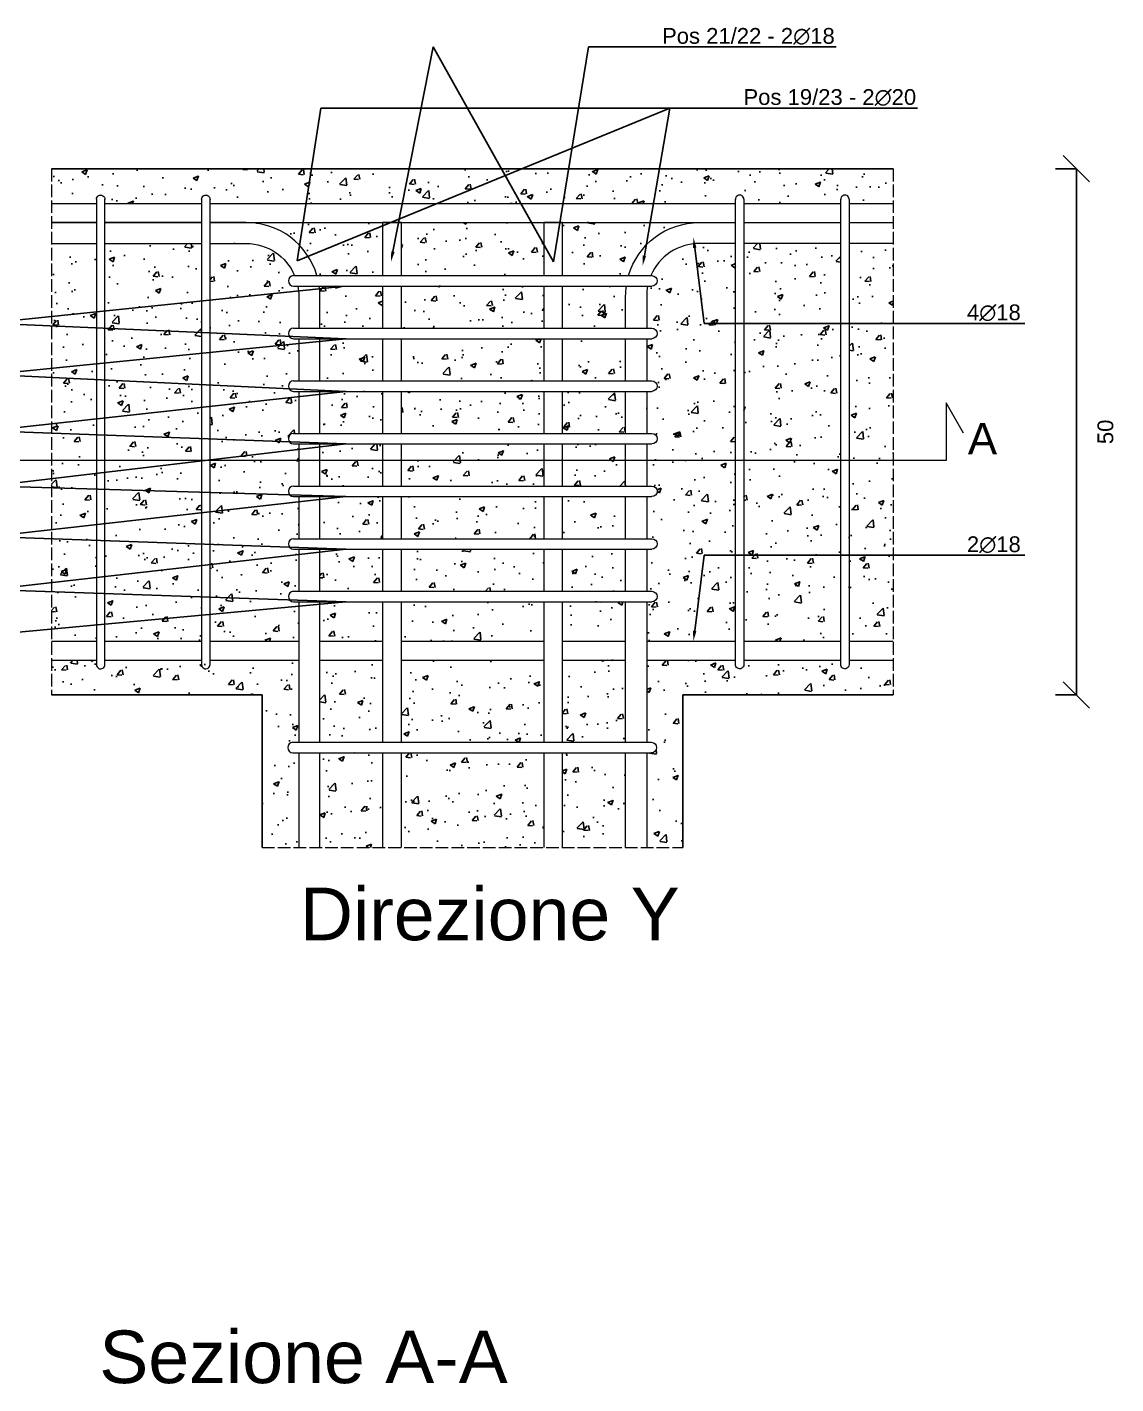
# Model space of a CAD drawing. Header units: millimetres. Extents: x -455371 to 117772, y -78417 to 116564.
# Drawn here: x -236752 to -235717, y 115198 to 116487 of the extents above; entities that cross this region are included whole.
import ezdxf
from ezdxf import colors
from ezdxf.entities.mleader import LeaderData, LeaderLine
from ezdxf.math import Vec2, Vec3

# ---------------------------------------------------------------- set-up
doc = ezdxf.new("R2010")
doc.units = ezdxf.units.MM
doc.linetypes.add('ACAD_ISO02W100', pattern=[15, 12, -3])
doc.layers.get('0').update_dxf_attribs({"color": 255})
for name, color, linetype, lineweight in [('armature', 5, 'Continuous', 18), ('Cls', 7, 'Continuous', 25), ('quote', 5, 'Continuous', 15), ('RETINO ARMATURE', 253, 'Continuous', 15), ('Scritte', 7, 'Continuous', 15), ('staffe', 10, 'Continuous', 15), ('tratteggio 1 a 50', 230, 'ACAD_ISO02W100', 15)]:
    doc.layers.add(name, color=color, linetype=linetype, lineweight=lineweight)
doc.layers.add('RETINI', color=253, linetype='Continuous')
doc.styles.get("Standard").update_dxf_attribs({"font": 'arial.ttf'})
doc.dimstyles.new('scala 1 a 10', dxfattribs={"dimtxt": 15, "dimasz": 25, "dimexe": 0.183, "dimexo": 0.1, "dimgap": 20, "dimtad": 2, "dimdec": 0, "dimlfac": 0.1, "dimzin": 0, "dimdsep": 46, "dimtxsty": 'Standard', "dimblk": 'OBLIQUE', "dimcen": -25, "dimadec": 0, "dimazin": 0, "dimtfac": 1, "dimtdec": 0, "dimtofl": 0, "dimtmove": 0, "dimatfit": 3, "dimfxl": 20, "dimfxlon": 1, "dimtolj": 1, "dimtzin": 0, "dimarcsym": 0})
pattern_1 = [(50, (95813.63, 0), (52.833554, -4.622335), [5.5245, -60.7695]), (355, (95813.63, 0), (-10.220592, 55.406485), [4.4196, -48.6157694]), (100.451445, (95818.035, -0.385), (42.612962, 50.784148), [4.6951026, -51.646171]), (46.1842, (95813.63, 14.73), (78.612922, -12.192275), [8.28675, -91.15425]), (96.635558, (95820.18, 13.716), (68.847199, 71.753576), [7.042657, -77.469326]), (351.18415, (95813.63, 14.73), (68.847199, 71.753576), [6.62939, -72.923322]), (21, (95821, 11.05), (43.9681735, -29.6569075), [5.5245, -60.7695]), (326, (95821, 11.05), (17.922588, 53.41451), [4.4196, -48.6156]), (71.451445, (95824.66, 8.58), (61.8907616, 23.757603), [4.6951026, -51.646082]), (37.5, (95813.632, 0), (0.8956949, 24.5209613), [0, -48.02632, 0, -49.3522, 0, -48.79975]), (7.5, (95813.632, 0), (19.3777021, 29.0523667), [0, -28.13812, 0, -46.92142, 0, -18.59915]), (327.5, (95797.206, 0), (39.3212726, -1.6613358), [0, -18.415, 0, -57.4548, 0, -76.2381]), (317.5, (95789.84, 0), (42.9574626, 7.3736824), [0, -23.9395, 0, -38.15588, 0, -54.1401])]

# ---------------------------------------------------------------- blocks, each defined once
blk = doc.blocks.new('*U3235')
at = {"layer": 'staffe'}
for points in [[(-170.3, 5, 1), (-170.3, -5), (170.3, -5)], [(-170.3, 5), (170.3, 5, -1), (170.3, -5)]]:
    blk.add_lwpolyline(points, format="xyb", dxfattribs=at)
blk = doc.blocks.new('*U3234')
at = {"layer": 'armature', "color": 0, "linetype": 'ByBlock', "lineweight": -2, "transparency": 16777216}
for p in [(0, 0), (0, -50), (0, -100), (0, -150), (0, -200), (0, -250), (0, -300)]:
    blk.add_blockref('*U3235', p, dxfattribs=at)
blk = doc.blocks.new('*U3244')
at = {"layer": 'staffe'}
blk.add_lwpolyline([(-4, -220.9), (-4, 221.1)], dxfattribs=at)
blk.add_lwpolyline([(4, 221.1), (4, -221.1, -1.019498), (-4, -220.9)], format="xyb", dxfattribs=at)
blk.add_arc((0, 221.1), 4, 0, 182.2127, dxfattribs=at)
blk = doc.blocks.new('*U3251')
at = {"layer": 'armature', "color": 0, "linetype": 'ByBlock', "lineweight": -2, "transparency": 16777216}
for p in [(0, 0), (100, 0)]:
    blk.add_blockref('*U3244', p, dxfattribs=at)
blk = doc.blocks.new('*U3252')
at = {"layer": 'staffe'}
blk.add_lwpolyline([(-4, -220.9), (-4, 221.1)], dxfattribs=at)
blk.add_lwpolyline([(4, 221.1), (4, -221.1, -1.019498), (-4, -220.9)], format="xyb", dxfattribs=at)
blk.add_arc((0, 221.1), 4, 0, 182.2127, dxfattribs=at)
blk = doc.blocks.new('*U3253')
at = {"layer": 'armature', "color": 0, "linetype": 'ByBlock', "lineweight": -2, "transparency": 16777216}
for p in [(0, 0), (100, 0)]:
    blk.add_blockref('*U3252', p, dxfattribs=at)
blk = doc.blocks.new('_Oblique')
at = {"color": 0, "linetype": 'ByBlock', "lineweight": -2}
blk.add_line((-0.5, -0.5), (0.5, 0.5), dxfattribs=at)
blk = doc.blocks.new('*D3401')
at = {"layer": 'Defpoints', "color": 0, "transparency": 16777216}
for p in [(-236728.7, 116352.6), (-235754.6, 116352.6), (-236728.7, 115852.6)]:
    blk.add_point(p, dxfattribs=at)
at = {"layer": 'quote', "color": 0, "lineweight": -2, "transparency": 16777216}
for p, q in [((-235774.6, 116352.6), (-235754.4, 116352.6)), ((-235754.6, 115852.6), (-235754.6, 116352.6)), ((-235774.6, 115852.6), (-235754.4, 115852.6))]:
    blk.add_line(p, q, dxfattribs=at)
at = {"layer": 'quote', "color": 0, "lineweight": -2, "transparency": 16777216, "xscale": 25, "yscale": 25, "zscale": 25}
for p, rotation in [((-235754.6, 116352.6), 90), ((-235754.6, 115852.6), 270)]:
    blk.add_blockref('_Oblique', p, dxfattribs=dict(at, rotation=rotation))
at = {"layer": 'quote', "color": 0, "transparency": 16777216, "insert": (-235727, 116102.6), "char_height": 15, "attachment_point": 5, "rotation": 90}
blk.add_mtext('\\A1;50', dxfattribs=at)

msp = doc.modelspace()

# ---------------------------------------------------------------- hatches: boundary and pattern name
at = {"layer": 'RETINI'}
h = msp.add_hatch(dxfattribs=at)
h.set_pattern_fill('AR-CONC', color=256, scale=0.29)
h.set_pattern_definition(pattern_1)
h.paths.add_polyline_path([(-236078.7, 116281.6), (-236113.1, 116281.6, 0.300735), (-236159.1, 116251.1), (-236158.1, 116251.1, -0.999848), (-236158.1, 116241.1), (-236162.2, 116241.1, 0.048213), (-236163.1, 116231.6), (-236163.1, 116201.1), (-236158.1, 116201.1, -0.999848), (-236158.1, 116191.1), (-236163.1, 116191.1), (-236163.1, 116163), (-236163.1, 116151.1), (-236158.1, 116151.1, -0.999848), (-236158.1, 116141.1), (-236163.1, 116141.1), (-236163.1, 116101.1), (-236158.1, 116101.1, -0.999848), (-236158.1, 116091.1), (-236163.1, 116091.1), (-236163.1, 116051.1), (-236158.1, 116051.1, -0.999848), (-236158.1, 116041.1), (-236163.1, 116041.1), (-236163.1, 116001.1), (-236158.1, 116001.1, -0.999848), (-236158.1, 115991.1), (-236163.1, 115991.1), (-236163.1, 115951.1), (-236158.1, 115951.1, -0.999848), (-236158.1, 115941.1), (-236163.1, 115941.1), (-236163.1, 115903.6), (-236078.7, 115903.6)])
h.paths.add_polyline_path([(-235978.7, 116281.6), (-236070.7, 116281.6), (-236070.7, 115903.6), (-235978.7, 115903.6)])
h.paths.add_polyline_path([(-235928.7, 116281.6), (-235970.7, 116281.6), (-235970.7, 115903.6), (-235928.7, 115903.6)])
h.paths.add_polyline_path([(-235928.7, 116352.6), (-236128.7, 116352.6), (-236528.7, 116352.6), (-236728.7, 116352.6), (-236728.7, 116319.6), (-236686.1, 116319.6), (-236686.1, 116323.6, -0.980879), (-236678.1, 116323.7), (-236678.1, 116319.6), (-236586.1, 116319.6), (-236586.1, 116323.6, -0.980879), (-236578.1, 116323.7), (-236578.1, 116319.6), (-236078.7, 116319.6), (-236078.7, 116323.4, -1.019494), (-236070.7, 116323.6), (-236070.7, 116319.6), (-235978.7, 116319.6), (-235978.7, 116323.4, -1.019494), (-235970.7, 116323.6), (-235970.7, 116319.6), (-235928.7, 116319.6)])
edge = h.paths.add_edge_path()
edge.add_arc((-236499.3, 115702.6), 5, 90.0176, 270.0177, ccw=False)
edge.add_arc((-236499.3, 115702.6), 5, 90.0176, 270.0177)
edge = h.paths.add_edge_path()
edge.add_line((-236528.7, 115707.6), (-236499.3, 115707.6))
edge.add_line((-236499.3, 115707.6), (-236493.7, 115707.6))
edge.add_line((-236493.7, 115707.6), (-236493.7, 115797.6))
edge.add_line((-236493.7, 115797.6), (-236499.3, 115797.6))
edge.add_arc((-236499.3, 115802.6), 5, 90.0176, 270.0177, ccw=False)
edge.add_line((-236499.3, 115807.6), (-236493.7, 115807.6))
edge.add_line((-236493.7, 115807.6), (-236493.7, 115885.6))
edge.add_line((-236493.7, 115885.6), (-236578.1, 115885.6))
edge.add_line((-236578.1, 115885.6), (-236578.1, 115881.6))
edge.add_arc((-236582.1, 115881.4), 4, -180, 2.2127, ccw=False)
edge.add_line((-236586.1, 115881.4), (-236586.1, 115885.6))
edge.add_line((-236586.1, 115885.6), (-236678.1, 115885.6))
edge.add_line((-236678.1, 115885.6), (-236678.1, 115881.6))
edge.add_arc((-236682.1, 115881.4), 4, -180, 2.2127, ccw=False)
edge.add_line((-236686.1, 115881.4), (-236686.1, 115885.6))
edge.add_line((-236686.1, 115885.6), (-236728.7, 115885.6))
edge.add_line((-236728.7, 115885.6), (-236728.7, 115852.6))
edge.add_line((-236728.7, 115852.6), (-236528.7, 115852.6))
edge.add_line((-236528.7, 115852.6), (-236528.7, 115707.6))
edge = h.paths.add_edge_path()
edge.add_line((-236163.1, 115707.6), (-236128.7, 115707.6))
edge.add_line((-236128.7, 115707.6), (-236128.7, 115852.6))
edge.add_line((-236128.7, 115852.6), (-235928.7, 115852.6))
edge.add_line((-235928.7, 115852.6), (-235928.7, 115885.6))
edge.add_line((-235928.7, 115885.6), (-235970.7, 115885.6))
edge.add_line((-235970.7, 115885.6), (-235970.7, 115881.4))
edge.add_arc((-235974.7, 115881.4), 4, -177.7873, 0, ccw=False)
edge.add_line((-235978.7, 115881.2), (-235978.7, 115885.6))
edge.add_line((-235978.7, 115885.6), (-236070.7, 115885.6))
edge.add_line((-236070.7, 115885.6), (-236070.7, 115881.4))
edge.add_arc((-236074.7, 115881.4), 4, -177.7873, 0, ccw=False)
edge.add_line((-236078.7, 115881.2), (-236078.7, 115885.6))
edge.add_line((-236078.7, 115885.6), (-236163.1, 115885.6))
edge.add_line((-236163.1, 115885.6), (-236163.1, 115807.6))
edge.add_line((-236163.1, 115807.6), (-236158.7, 115807.6))
edge.add_arc((-236158.7, 115802.6), 5, -89.9825, 90, ccw=False)
edge.add_line((-236158.7, 115797.6), (-236163.1, 115797.6))
edge.add_line((-236163.1, 115797.6), (-236163.1, 115707.6))
h = msp.add_hatch(dxfattribs=at)
h.set_pattern_fill('AR-CONC', color=256, scale=0.29)
h.set_pattern_definition(pattern_1)
h.paths.add_polyline_path([(-236686.1, 116281.6), (-236728.7, 116281.6), (-236728.7, 115903.6), (-236686.1, 115903.6)])
h.paths.add_polyline_path([(-236586.1, 116281.6), (-236678.1, 116281.6), (-236678.1, 115903.6), (-236586.1, 115903.6)])
h.paths.add_polyline_path([(-236498.7, 116201.1), (-236493.7, 116201.1), (-236493.7, 116231.6, 0.048213), (-236494.6, 116241.1), (-236498.7, 116241.1, -1), (-236498.7, 116251.1), (-236497.7, 116251.1, 0.300735), (-236543.7, 116281.6), (-236578.1, 116281.6), (-236578.1, 115903.6), (-236493.7, 115903.6), (-236493.7, 115941.1), (-236498.7, 115941.1, -1), (-236498.7, 115951.1), (-236493.7, 115951.1), (-236493.7, 115991.1), (-236498.7, 115991.1, -1), (-236498.7, 116001.1), (-236493.7, 116001.1), (-236493.7, 116041.1), (-236498.7, 116041.1, -1), (-236498.7, 116051.1), (-236493.7, 116051.1), (-236493.7, 116091.1), (-236498.7, 116091.1, -1), (-236498.7, 116101.1), (-236493.7, 116101.1), (-236493.7, 116141.1), (-236498.7, 116141.1, -1), (-236498.7, 116151.1), (-236493.7, 116151.1), (-236493.7, 116163), (-236493.7, 116191.1), (-236498.7, 116191.1, -1)])
h.paths.add_polyline_path([(-236414.3, 116301.6), (-236543.7, 116301.6, -0.333434), (-236476.5, 116251.1), (-236414.3, 116251.1)])
h.paths.add_polyline_path([(-236261, 116301.6), (-236396.3, 116301.6), (-236396.3, 116251.1), (-236261, 116251.1)])
h.paths.add_polyline_path([(-236113.1, 116301.6), (-236243, 116301.6), (-236243, 116251.1), (-236180.3, 116251.1, -0.333434)])
h.paths.add_polyline_path([(-236183.1, 116231.6, -0.034319), (-236182.4, 116241.1), (-236243, 116241.1), (-236243, 116201.1), (-236183.1, 116201.1)])
h.paths.add_polyline_path([(-236261, 116241.1), (-236396.3, 116241.1), (-236396.3, 116201.1), (-236261, 116201.1)])
h.paths.add_polyline_path([(-236414.3, 116241.1), (-236474.3, 116241.1, -0.034319), (-236473.7, 116231.6), (-236473.7, 116201.1), (-236414.3, 116201.1)])
h.paths.add_polyline_path([(-236414.3, 116191.1), (-236473.7, 116191.1), (-236473.7, 116163), (-236473.7, 116151.1), (-236414.3, 116151.1)])
h.paths.add_polyline_path([(-236261, 116191.1), (-236396.3, 116191.1), (-236396.3, 116151.1), (-236261, 116151.1)])
h.paths.add_polyline_path([(-236183.1, 116191.1), (-236243, 116191.1), (-236243, 116151.1), (-236183.1, 116151.1), (-236183.1, 116163)])
h.paths.add_polyline_path([(-236183.1, 116141.1), (-236243, 116141.1), (-236243, 116101.1), (-236183.1, 116101.1)])
h.paths.add_polyline_path([(-236261, 116141.1), (-236396.3, 116141.1), (-236396.3, 116101.1), (-236261, 116101.1)])
h.paths.add_polyline_path([(-236414.3, 116141.1), (-236473.7, 116141.1), (-236473.7, 116101.1), (-236414.3, 116101.1)])
h.paths.add_polyline_path([(-236414.3, 116091.1), (-236473.7, 116091.1), (-236473.7, 116051.1), (-236414.3, 116051.1)])
h.paths.add_polyline_path([(-236261, 116091.1), (-236396.3, 116091.1), (-236396.3, 116051.1), (-236261, 116051.1)])
h.paths.add_polyline_path([(-236183.1, 116091.1), (-236243, 116091.1), (-236243, 116051.1), (-236183.1, 116051.1)])
h.paths.add_polyline_path([(-236183.1, 116041.1), (-236243, 116041.1), (-236243, 116001.1), (-236183.1, 116001.1)])
h.paths.add_polyline_path([(-236261, 116041.1), (-236396.3, 116041.1), (-236396.3, 116001.1), (-236261, 116001.1)])
h.paths.add_polyline_path([(-236414.3, 116041.1), (-236473.7, 116041.1), (-236473.7, 116001.1), (-236414.3, 116001.1)])
h.paths.add_polyline_path([(-236414.3, 115991.1), (-236473.7, 115991.1), (-236473.7, 115951.1), (-236414.3, 115951.1)])
h.paths.add_polyline_path([(-236261, 115991.1), (-236396.3, 115991.1), (-236396.3, 115951.1), (-236261, 115951.1)])
h.paths.add_polyline_path([(-236183.1, 115991.1), (-236243, 115991.1), (-236243, 115951.1), (-236183.1, 115951.1)])
h.paths.add_polyline_path([(-236183.1, 115941.1), (-236243, 115941.1), (-236243, 115903.6), (-236183.1, 115903.6)])
h.paths.add_polyline_path([(-236261, 115941.1), (-236396.3, 115941.1), (-236396.3, 115903.6), (-236261, 115903.6)])
h.paths.add_polyline_path([(-236414.3, 115941.1), (-236473.7, 115941.1), (-236473.7, 115903.6), (-236414.3, 115903.6)])
h.paths.add_polyline_path([(-236414.3, 115885.6), (-236473.7, 115885.6), (-236473.7, 115807.6), (-236414.3, 115807.6)])
h.paths.add_polyline_path([(-236261, 115885.6), (-236396.3, 115885.6), (-236396.3, 115807.6), (-236261, 115807.6)])
h.paths.add_polyline_path([(-236183.1, 115885.6), (-236243, 115885.6), (-236243, 115807.6), (-236183.1, 115807.6)])
h.paths.add_polyline_path([(-236183.1, 115797.6), (-236243, 115797.6), (-236243, 115707.6), (-236183.1, 115707.6)])
h.paths.add_polyline_path([(-236261, 115797.6), (-236396.3, 115797.6), (-236396.3, 115707.6), (-236261, 115707.6)])
h.paths.add_polyline_path([(-236414.3, 115797.6), (-236473.7, 115797.6), (-236473.7, 115707.6), (-236414.3, 115707.6)])

# ---------------------------------------------------------------- linework, layer by layer
at = {"layer": 'armature'}
for points in [[(-236728.7, 116319.6), (-236686.1, 116319.6)], [(-236678.1, 116319.6), (-236586.1, 116319.6)], [(-236578.1, 116319.6), (-236078.7, 116319.6)], [(-236070.7, 116319.6), (-235978.7, 116319.6)], [(-235970.7, 116319.6), (-235928.7, 116319.6)], [(-236728.7, 116301.6), (-236686.1, 116301.6)], [(-236686.1, 116301.6), (-236728.7, 116301.6)], [(-236678.1, 116301.6), (-236586.1, 116301.6)], [(-236586.1, 116301.6), (-236678.1, 116301.6)], [(-236578.1, 116301.6), (-236078.7, 116301.6)], [(-236070.7, 116301.6), (-235978.7, 116301.6)], [(-236070.7, 116301.6), (-235978.7, 116301.6)], [(-235970.7, 116301.6), (-235928.7, 116301.6)], [(-235970.7, 116301.6), (-235928.7, 116301.6)], [(-236728.7, 116281.6), (-236686.1, 116281.6)], [(-236678.1, 116281.6), (-236586.1, 116281.6)], [(-235978.7, 116281.6), (-236070.7, 116281.6)], [(-235928.7, 116281.6), (-235970.7, 116281.6)], [(-236493.7, 116191.1), (-236493.7, 116163), (-236493.7, 116151.1)], [(-236473.7, 116151.1), (-236473.7, 116163), (-236473.7, 116191.1)], [(-236183.1, 116151.1), (-236183.1, 116163), (-236183.1, 116191.1)], [(-236163.1, 116191.1), (-236163.1, 116163), (-236163.1, 116151.1)], [(-236493.7, 116141.1), (-236493.7, 116101.1)], [(-236473.7, 116101.1), (-236473.7, 116141.1)], [(-236183.1, 116101.1), (-236183.1, 116141.1)], [(-236163.1, 116141.1), (-236163.1, 116101.1)], [(-236493.7, 116091.1), (-236493.7, 116051.1)], [(-236473.7, 116051.1), (-236473.7, 116091.1)], [(-236183.1, 116051.1), (-236183.1, 116091.1)], [(-236163.1, 116091.1), (-236163.1, 116051.1)], [(-236493.7, 116041.1), (-236493.7, 116001.1)], [(-236473.7, 116001.1), (-236473.7, 116041.1)], [(-236183.1, 116001.1), (-236183.1, 116041.1)], [(-236163.1, 116041.1), (-236163.1, 116001.1)], [(-236493.7, 115991.1), (-236493.7, 115951.1)], [(-236473.7, 115951.1), (-236473.7, 115991.1)], [(-236183.1, 115951.1), (-236183.1, 115991.1)], [(-236163.1, 115991.1), (-236163.1, 115951.1)], [(-236493.7, 115941.1), (-236493.7, 115807.6)], [(-236473.7, 115807.6), (-236473.7, 115941.1)], [(-236183.1, 115807.6), (-236183.1, 115941.1)], [(-236163.1, 115941.1), (-236163.1, 115807.6)], [(-236728.7, 115903.6), (-236686.1, 115903.6)], [(-236678.1, 115903.6), (-236586.1, 115903.6)], [(-236578.1, 115903.6), (-236493.7, 115903.6)], [(-236473.7, 115903.6), (-236414.3, 115903.6)], [(-236396.3, 115903.6), (-236261, 115903.6)], [(-236243, 115903.6), (-236183.1, 115903.6)], [(-236163.1, 115903.6), (-236078.7, 115903.6)], [(-236070.7, 115903.6), (-235978.7, 115903.6)], [(-235970.7, 115903.6), (-235928.7, 115903.6)], [(-236728.7, 115885.6), (-236686.1, 115885.6)], [(-236678.1, 115885.6), (-236586.1, 115885.6)], [(-236578.1, 115885.6), (-236493.7, 115885.6)], [(-236473.7, 115885.6), (-236414.3, 115885.6)], [(-236396.3, 115885.6), (-236261, 115885.6)], [(-236243, 115885.6), (-236183.1, 115885.6)], [(-236163.1, 115885.6), (-236078.7, 115885.6)], [(-236070.7, 115885.6), (-235978.7, 115885.6)], [(-235970.7, 115885.6), (-235928.7, 115885.6)], [(-236493.7, 115797.6), (-236493.7, 115707.6)], [(-236473.7, 115707.6), (-236473.7, 115797.6)], [(-236183.1, 115707.6), (-236183.1, 115797.6)], [(-236163.1, 115797.6), (-236163.1, 115707.6)]]:
    msp.add_lwpolyline(points, dxfattribs=at)
for points in [[(-236476.5, 116251.1, 0.333434), (-236543.7, 116301.6), (-236578.1, 116301.6)], [(-236180.3, 116251.1, -0.333434), (-236113.1, 116301.6), (-236078.7, 116301.6)], [(-236578.1, 116281.6), (-236543.7, 116281.6, -0.300735), (-236497.7, 116251.1, -0.300735)], [(-236078.7, 116281.6), (-236113.1, 116281.6, 0.300735), (-236159.1, 116251.1, 0.300735)], [(-236494.6, 116241.1, -0.048213), (-236493.7, 116231.6), (-236493.7, 116201.1)], [(-236473.7, 116201.1), (-236473.7, 116231.6, 0.034319), (-236474.3, 116241.1)], [(-236183.1, 116201.1), (-236183.1, 116231.6, -0.034319), (-236182.4, 116241.1)], [(-236162.2, 116241.1, 0.048213), (-236163.1, 116231.6), (-236163.1, 116201.1)]]:
    msp.add_lwpolyline(points, format="xyb", dxfattribs=at)
at = {"layer": 'Cls'}
for points in [[(-236728.7, 116352.6), (-236528.7, 116352.6), (-236128.7, 116352.6), (-235928.7, 116352.6)], [(-236528.7, 115707.6), (-236528.7, 115852.6), (-236728.7, 115852.6)], [(-235928.7, 115852.6), (-236128.7, 115852.6), (-236128.7, 115707.6)]]:
    msp.add_lwpolyline(points, dxfattribs=at)
at = {"layer": 'quote'}
for p, q in [((-235861.8, 116101.4), (-235878.3, 116130.2)), ((-235878.3, 116130.2), (-235878.3, 116075.4)), ((-235878.3, 116075.4), (-236822.7, 116075.4))]:
    msp.add_line(p, q, dxfattribs=at)
at = {"layer": 'RETINO ARMATURE'}
for points in [[(-236396.3, 116251.1), (-236396.3, 116301.6), (-236414.3, 116301.6), (-236414.3, 116251.1)], [(-236243, 116251.1), (-236243, 116301.6), (-236261, 116301.6), (-236261, 116251.1)], [(-236414.3, 116241.1), (-236414.3, 116201.1)], [(-236396.3, 116201.1), (-236396.3, 116241.1)], [(-236261, 116241.1), (-236261, 116201.1)], [(-236243, 116201.1), (-236243, 116241.1)], [(-236414.3, 116191.1), (-236414.3, 116151.1)], [(-236396.3, 116151.1), (-236396.3, 116191.1)], [(-236261, 116191.1), (-236261, 116151.1)], [(-236243, 116151.1), (-236243, 116191.1)], [(-236414.3, 116141.1), (-236414.3, 116101.1)], [(-236396.3, 116101.1), (-236396.3, 116141.1)], [(-236261, 116141.1), (-236261, 116101.1)], [(-236243, 116101.1), (-236243, 116141.1)], [(-236414.3, 116091.1), (-236414.3, 116051.1)], [(-236396.3, 116051.1), (-236396.3, 116091.1)], [(-236261, 116091.1), (-236261, 116051.1)], [(-236243, 116051.1), (-236243, 116091.1)], [(-236414.3, 116041.1), (-236414.3, 116001.1)], [(-236396.3, 116001.1), (-236396.3, 116041.1)], [(-236261, 116041.1), (-236261, 116001.1)], [(-236243, 116001.1), (-236243, 116041.1)], [(-236414.3, 115991.1), (-236414.3, 115951.1)], [(-236396.3, 115951.1), (-236396.3, 115991.1)], [(-236261, 115991.1), (-236261, 115951.1)], [(-236243, 115951.1), (-236243, 115991.1)], [(-236414.3, 115941.1), (-236414.3, 115807.6)], [(-236396.3, 115807.6), (-236396.3, 115941.1)], [(-236261, 115941.1), (-236261, 115807.6)], [(-236243, 115807.6), (-236243, 115941.1)], [(-236414.3, 115797.6), (-236414.3, 115707.6)], [(-236396.3, 115707.6), (-236396.3, 115797.6)], [(-236261, 115797.6), (-236261, 115707.6)], [(-236243, 115707.6), (-236243, 115797.6)]]:
    msp.add_lwpolyline(points, dxfattribs=at)
at = {"layer": 'staffe'}
for points in [[(-236499.3, 115807.6, 1), (-236499.3, 115797.6), (-236158.7, 115797.6)], [(-236499.3, 115807.6), (-236158.7, 115807.6, -1), (-236158.7, 115797.6)]]:
    msp.add_lwpolyline(points, format="xyb", dxfattribs=at)
at = {"layer": 'tratteggio 1 a 50'}
for points in [[(-236728.7, 116352.6), (-236728.7, 115852.6)], [(-235928.7, 116352.6), (-235928.7, 115852.6)], [(-236528.7, 115707.6), (-236128.7, 115707.6)]]:
    msp.add_lwpolyline(points, dxfattribs=at)

# ---------------------------------------------------------------- block references
at = {"layer": 'armature', "xscale": -1}
msp.add_blockref('*U3253', (-236582.1, 116102.5), dxfattribs=at)
at = {"layer": 'armature'}
for name, p in [('*U3251', (-236074.7, 116102.5)), ('*U3234', (-236328.4, 116246.1))]:
    msp.add_blockref(name, p, dxfattribs=at)

# ---------------------------------------------------------------- texts
at = {"layer": 'Scritte', "attachment_point": 1}
for s, width, heights, insert, char_height in [('\\pxt16;A', 52.404, [0], (-235857.9, 116111.1), 30), ('Direzione Y', 381.257, [89.6], (-236492.7, 115669.5), 50), ('Sezione A-A', 421.816, [0], (-236683.4, 115248.6), 50)]:
    msp.add_mtext_dynamic_manual_height_columns(s, width=width, gutter_width=12.5, heights=heights, dxfattribs=dict(at, insert=insert, char_height=char_height))

# ---------------------------------------------------------------- dimensions: what is measured, and where the dimension line sits
at = {"layer": 'quote'}
dim = msp.add_linear_dim(base=(-235754.6, 116352.6), p1=(-236728.7, 115852.6), p2=(-236728.7, 116352.6), angle=90, dimstyle='scala 1 a 10', dxfattribs=at)
dim.commit()
dim.dimension.update_dxf_attribs({"geometry": '*D3401', "text_midpoint": (-235727, 116102.6)})

# ---------------------------------------------------------------- leaders
ml = msp.add_multileader_mtext('Standard', dxfattribs=at)
ml.set_content('Pos 21/22 - 2∅18', color=256)
ml.set_leader_properties()
ml.build(insert=Vec2(0, 0))
ml.multileader.update_dxf_attribs({"text_left_attachment_type": 6, "text_right_attachment_type": 6, "dogleg_length": 20, "arrow_head_size": 10})
ctx = ml.context
ctx.base_point, ctx.char_height, ctx.arrow_head_size, ctx.landing_gap_size, ctx.plane_origin = Vec3(-236198.5, 116468.4), 15, 10, 50, Vec3(-236382.3, 116420.4)
ctx.left_attachment, ctx.right_attachment = 6, 6
notes = []
notes.append((ctx, [(0, (1, 1, 0), (-236218.5, 116468.4), (1, 0), 20, [(2, [(-236406.2, 116264.1), (-236366.2, 116468.4), (-236251.6, 116264.1), (-236218.5, 116468.4)], 0, [])])]))
ctx.mtext.insert, ctx.mtext.flow_direction = Vec3(-236148.5, 116486.4), 5
ml = msp.add_multileader_mtext('Standard', dxfattribs=at)
ml.set_content('Pos 19/23 - 2∅20', color=256)
ml.set_leader_properties()
ml.build(insert=Vec2(0, 0))
ml.multileader.update_dxf_attribs({"text_left_attachment_type": 6, "text_right_attachment_type": 6, "dogleg_length": 20, "arrow_head_size": 10})
ctx = ml.context
ctx.base_point, ctx.char_height, ctx.arrow_head_size, ctx.landing_gap_size, ctx.plane_origin = Vec3(-236121.1, 116410.3), 15, 10, 50, Vec3(-236168.6, 116400)
ctx.left_attachment, ctx.right_attachment = 6, 6
notes.append((ctx, [(0, (1, 1, 0), (-236141.1, 116410.3), (1, 0), 20, [(0, [(-236167, 116260.1), (-236141.1, 116410.3), (-236495.4, 116265), (-236472.9, 116410.3)], 0, [])])]))
ctx.mtext.insert, ctx.mtext.flow_direction = Vec3(-236071.1, 116428.3), 5
ml = msp.add_multileader_mtext('Standard', dxfattribs=at)
ml.set_content('4∅18', color=256)
ml.set_leader_properties()
ml.build(insert=Vec2(0, 0))
ml.multileader.update_dxf_attribs({"text_left_attachment_type": 6, "text_right_attachment_type": 6, "dogleg_length": 20, "arrow_head_size": 10})
ctx = ml.context
ctx.base_point, ctx.char_height, ctx.arrow_head_size, ctx.landing_gap_size, ctx.plane_origin = Vec3(-235908.7, 116205.7), 15, 10, 50, Vec3(-235804.3, 116216)
ctx.left_attachment, ctx.right_attachment = 6, 6
notes.append((ctx, [(0, (1, 1, 0), (-235928.7, 116205.7), (1, 0), 20, [(0, [(-236118.7, 116287.5), (-236108.6, 116205.7)], 0, [])])]))
ctx.mtext.insert, ctx.mtext.flow_direction = Vec3(-235858.7, 116223.7), 5
ml = msp.add_multileader_mtext('Standard', dxfattribs=at)
ml.set_content('7∅10/5', color=256)
ml.set_leader_properties()
ml.build(insert=Vec2(0, 0))
ml.multileader.update_dxf_attribs({"text_left_attachment_type": 6, "text_right_attachment_type": 6, "dogleg_length": 20, "arrow_head_size": 10})
ctx = ml.context
ctx.base_point, ctx.char_height, ctx.arrow_head_size, ctx.landing_gap_size, ctx.plane_origin = Vec3(-236975.6, 116259.4), 15, 10, 50, Vec3(-236557.7, 116335.5)
ctx.left_attachment, ctx.right_attachment, ctx.text_align_type = 6, 6, 2
notes.append((ctx, [(0, (1, 1, 0), (-236788.6, 116259.4), (-1, 0), 20, [(6, [(-236449.2, 116241.1), (-236788.6, 116206), (-236449.2, 116191.1), (-236788.6, 116157.1), (-236449.2, 116141.1), (-236788.6, 116103.7), (-236449.2, 116091.1), (-236788.6, 116051.1), (-236449.2, 116041.1), (-236788.6, 116003), (-236449.2, 115991.1), (-236788.6, 115952.7), (-236449.2, 115941.1), (-236788.6, 115909.5)], 0, [])])]))
ctx.mtext.insert, ctx.mtext.alignment, ctx.mtext.flow_direction = Vec3(-236858.6, 116277.4), 3, 5
ml = msp.add_multileader_mtext('Standard', dxfattribs=at)
ml.set_content('2∅18', color=256)
ml.set_leader_properties()
ml.build(insert=Vec2(0, 0))
ml.multileader.update_dxf_attribs({"text_left_attachment_type": 6, "text_right_attachment_type": 6, "dogleg_length": 20, "arrow_head_size": 10})
ctx = ml.context
ctx.base_point, ctx.char_height, ctx.arrow_head_size, ctx.landing_gap_size, ctx.plane_origin = Vec3(-235908.7, 115985.3), 15, 10, 50, Vec3(-235804.3, 115975)
ctx.left_attachment, ctx.right_attachment = 6, 6
notes.append((ctx, [(0, (1, 1, 0), (-235928.7, 115985.3), (1, 0), 20, [(0, [(-236118.7, 115903.6), (-236108.6, 115985.3)], 0, [])])]))
ctx.mtext.insert, ctx.mtext.flow_direction = Vec3(-235858.7, 116003.3), 5
for ctx, leaders in notes:
    for number, flags, end, landing, length, lines in leaders:
        leader = LeaderData()
        leader.index, (leader.has_last_leader_line, leader.has_dogleg_vector, leader.attachment_direction) = number, flags
        leader.last_leader_point, leader.dogleg_vector, leader.dogleg_length = Vec3(end), Vec3(landing), length
        for number, points, colour, breaks in lines:
            line = LeaderLine()
            line.index, line.vertices, line.color, line.breaks = number, Vec3.list(points), colors.encode_raw_color(colour), breaks
            leader.lines.append(line)
        ctx.leaders.append(leader)

doc.saveas('drawing.dxf')
